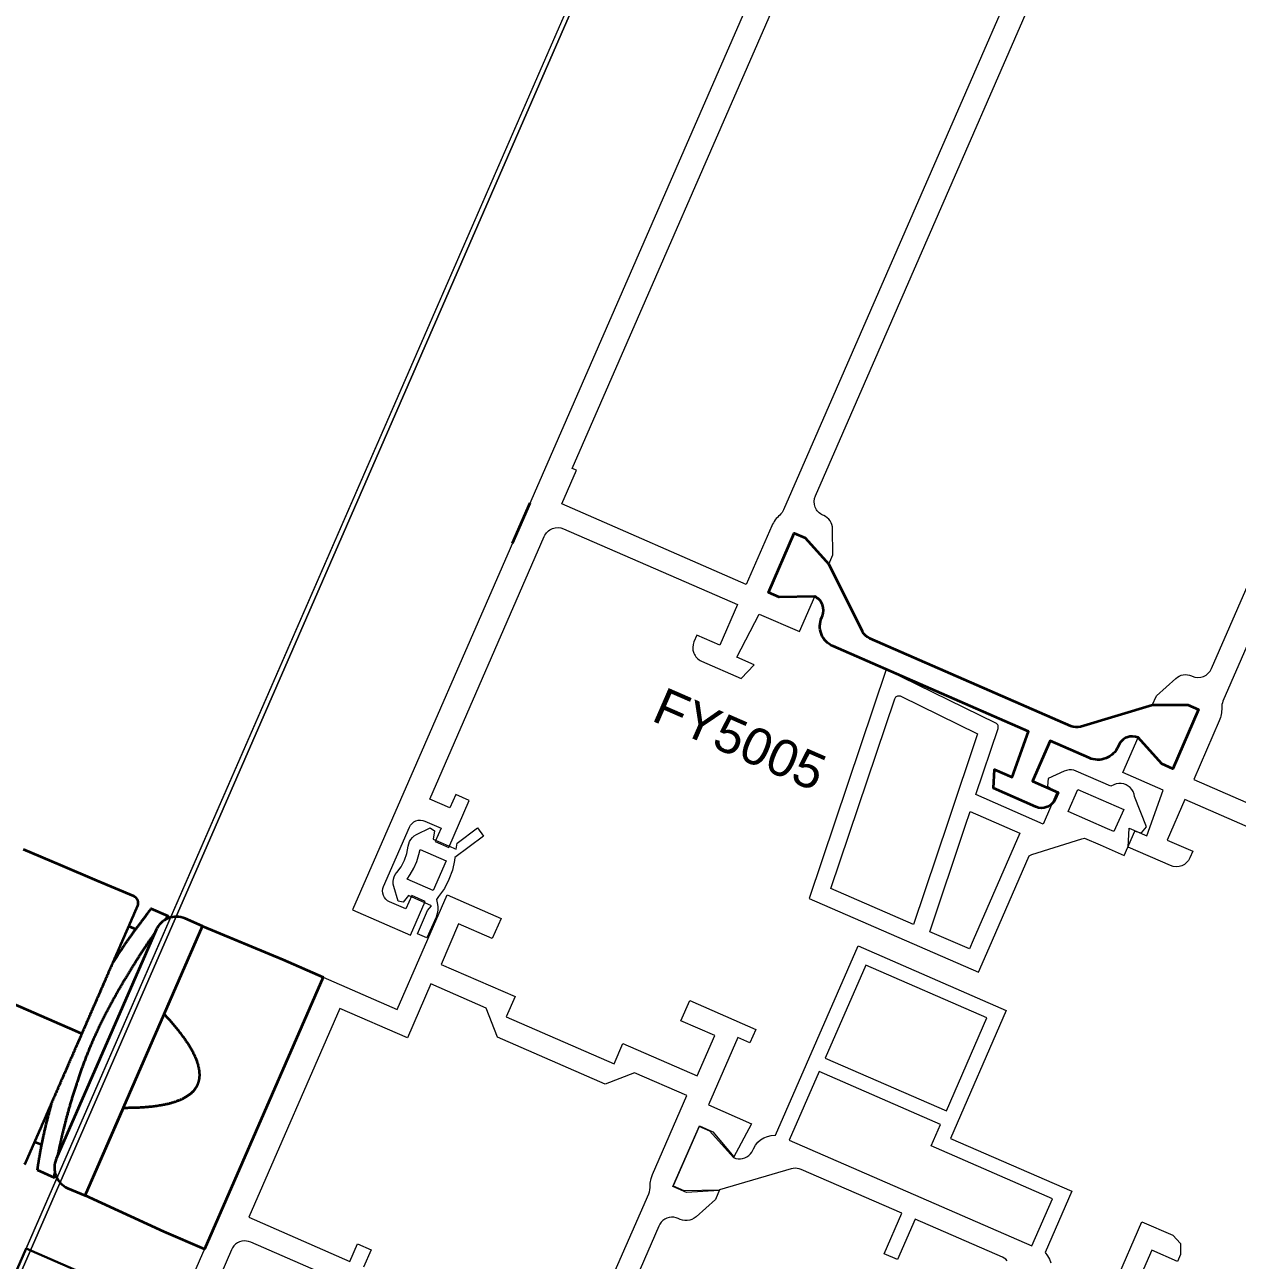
# Model space of a CAD drawing. Header units: millimetres. Extents: x -37281 to 954596, y -59787 to 956680.
# Drawn here: x 9188.4 to 9270.8, y -6454.6 to -6370.5 of the extents above; entities that cross this region are included whole.
import ezdxf

# ---------------------------------------------------------------- set-up
doc = ezdxf.new("R2010")
doc.units = ezdxf.units.MM
doc.header["$MEASUREMENT"] = 0
doc.linetypes.add('Dot & Dashed', pattern=[670.277762, 352.777767, -176.388884, 0, -141.111112])
for name, color, linetype, lineweight in [('0_Pen_No__2', 8, 'Continuous', 15), ('0_Pen_No__6', 7, 'Continuous', 35), ('0_Pen_No__7', 7, 'Continuous', 35), ('0_Pen_No__9', 7, 'Continuous', 13), ('New_A-20-M_Roof_Pen_No__93', 8, 'Continuous', 13), ('New_A-25-M_Curtain_Wall_Pen_No__90', 8, 'Continuous', 20), ('New_A-25-M_Wall_Ext_Pen_No__87', 8, 'Continuous', 20), ('New_ArchiCAD Windows_Pen_No__3', 7, 'Continuous', 18)]:
    doc.layers.add(name, color=color, linetype=linetype, lineweight=lineweight)
for name, color, linetype, lineweight, true_color in [('0_Pen_No__40', 7, 'Continuous', 35, 0x2a2a2a), ('New_A-25-M_Curtain_Wall_Pen_No__69', 7, 'Continuous', 20, 0x606060), ('New_ArchiCAD Windows_Pen_No__23', 7, 'Continuous', 30, 0x2a2a2a)]:
    doc.layers.add(name, color=color, linetype=linetype, lineweight=lineweight, true_color=true_color)
for name, color, linetype in [('New_A-20-M_Roof', 7, 'Continuous'), ('New_A-25-M_Curtain_Wall', 7, 'Continuous'), ('New_A-25-M_Wall_Ext', 7, 'Continuous'), ('New_ArchiCAD Windows', 7, 'Continuous')]:
    doc.layers.add(name, color=color, linetype=linetype)
doc.styles.add('GENERATED_STYLE_3', font='')
doc.styles.get('GENERATED_STYLE_3').set_extended_font_data('Arial')

# ---------------------------------------------------------------- blocks, each defined once
blk = doc.blocks.new('Wall_2_3', base_point=(10092.596, -4631.295))
at = {"layer": 'New_A-25-M_Wall_Ext_Pen_No__87', "linetype": 'Continuous', "flags": 128}
blk.add_lwpolyline([(10000.932, -4591.325), (2142.474, -22613.267)], dxfattribs=at)
blk = doc.blocks.new('Wall_4_3', base_point=(9982.587, -4632.604))
at = {"layer": 'New_A-25-M_Wall_Ext_Pen_No__87', "linetype": 'Continuous', "flags": 128}
blk.add_lwpolyline([(4871.77, -16353.328), (9982.587, -4632.604)], dxfattribs=at)
blk = doc.blocks.new('Double Window 19[11]_3')
at = {"layer": 'New_ArchiCAD Windows_Pen_No__23', "linetype": 'Continuous'}
for p, q in [((9168.473, -6499.626), (9188.458, -6453.793)), ((9188.458, -6453.793), (9362.621, -6529.737))]:
    blk.add_line(p, q, dxfattribs=at)
at = {"layer": 'New_ArchiCAD Windows_Pen_No__3', "linetype": 'Continuous'}
blk.add_line((9188.458, -6453.793), (9528.205, -5674.645), dxfattribs=at)
blk = doc.blocks.new('Wall_139_3', base_point=(10165.916, -4712.544))
at = {"layer": 'New_ArchiCAD Windows', "color": 251, "linetype": 'Continuous', "lineweight": 20, "true_color": 0x606060}
blk.add_blockref('Double Window 19[11]_3', (0, 0), dxfattribs=at)
blk = doc.blocks.new('Morph_1_3')
at = {"layer": 'New_A-20-M_Roof_Pen_No__93', "linetype": 'Continuous', "flags": 128}
blk.add_lwpolyline([(2064.531, -22792.012), (10012.822, -4564.059)], dxfattribs=at)
blk = doc.blocks.new('Beam_4_3', base_point=(10000.932, -4591.325))
at = {"layer": 'New_A-25-M_Curtain_Wall_Pen_No__69', "linetype": 'Dot & Dashed'}
blk.add_line((10000.932, -4591.325), (2142.472, -22613.266), dxfattribs=at)
at = {"layer": 'New_A-25-M_Curtain_Wall_Pen_No__90', "linetype": 'Continuous'}
blk.add_line((10000.932, -4591.325), (2142.472, -22613.266), dxfattribs=at)

msp = doc.modelspace()

# ---------------------------------------------------------------- linework, layer by layer
at = {"layer": '0_Pen_No__2', "linetype": 'Continuous', "flags": 128}
for points in [[(9274.605, -6284.08), (9210.653, -6430.743), (9214.594, -6432.462), (9215.594, -6430.17), (9214.677, -6429.771), (9214.277, -6430.687), (9213.177, -6430.208, -0.414214), (9212.764, -6429.155), (9214.522, -6425.121, -0.414214), (9215.575, -6424.708), (9216.675, -6425.188), (9216.276, -6426.104), (9217.192, -6426.504), (9218.591, -6423.296), (9217.675, -6422.896), (9217.275, -6423.813), (9215.9, -6423.213), (9223.694, -6405.338, -0.414214), (9225.011, -6404.821), (9236.835, -6409.978), (9235.636, -6412.728), (9234.078, -6412.048), (9233.878, -6412.506, 0.414214), (9234.395, -6413.823), (9237.098, -6415.001), (9237.978, -6414.076), (9236.781, -6413.554), (9238.302, -6410.617), (9241.052, -6411.816), (9242.091, -6409.433), (9239.675, -6409.47), (9238.941, -6409.151), (9240.7, -6405.117), (9241.433, -6405.437), (9243.05, -6407.233), (9243.33, -6406.591), (9243.303, -6404.819, 0.294108), (9242.703, -6403.918), (9242.651, -6403.895, -0.414214), (9242.134, -6402.579), (9275.39, -6326.314, -0.414214)], [(9304.76, -6336.761, 0.112281), (9304.497, -6337.118), (9269.858, -6416.556, 0.112281), (9269.776, -6416.992, -0.112281), (9269.606, -6417.885), (9267.867, -6421.873), (9280.426, -6427.349), (9281.425, -6425.057), (9281.883, -6425.257), (9319.055, -6340.009), (9318.597, -6339.809), (9319.596, -6337.518), (9307.914, -6332.423)], [(9279.368, -6428.524), (9267.268, -6423.248), (9266.069, -6425.998), (9267.81, -6426.757), (9267.611, -6427.215, -0.414214), (9266.294, -6427.732), (9263.408, -6426.474), (9263.487, -6425.199), (9264.685, -6425.721), (9265.801, -6422.608), (9263.051, -6421.409), (9264.091, -6419.026), (9265.708, -6420.822), (9266.441, -6421.142), (9268.2, -6417.108), (9267.466, -6416.789), (9265.05, -6416.826), (9265.33, -6416.184), (9266.647, -6414.998, -0.294108), (9267.716, -6414.825), (9267.767, -6414.847, 0.414214), (9269.084, -6414.33), (9302.339, -6338.065, 0.414214)]]:
    msp.add_lwpolyline(points, format="xyb", dxfattribs=at)
msp.add_lwpolyline([(9275.27, -6318.189), (9276.606, -6318.771), (9274.867, -6322.759, 0.112281), (9274.697, -6323.652, -0.112281), (9274.615, -6324.088), (9239.976, -6403.526, -0.112281), (9239.713, -6403.883, 0.112281), (9239.174, -6404.615), (9237.435, -6408.603), (9224.877, -6403.127), (9225.876, -6400.835), (9225.601, -6400.715), (9262.773, -6315.467), (9263.048, -6315.587), (9264.048, -6313.296)], format="xyb", close=True, dxfattribs=at)
for points in [[(9199.461, -6456.409), (9208.654, -6435.327), (9213.696, -6437.525), (9217.093, -6429.733), (9220.76, -6431.332), (9220.16, -6432.707), (9217.869, -6431.708)], [(9217.869, -6431.708), (9216.67, -6434.458), (9221.711, -6436.656), (9221.112, -6438.031)], [(9255.192, -6454.623), (9255.091, -6454.527), (9254.978, -6454.446), (9254.854, -6454.381), (9248.928, -6451.797), (9247.729, -6454.547), (9246.812, -6454.147), (9248.011, -6451.397), (9241.169, -6448.414), (9241.037, -6448.367), (9240.901, -6448.339), (9240.761, -6448.33), (9240.622, -6448.341), (9240.486, -6448.371), (9235.613, -6449.809), (9235.593, -6449.855), (9233.36, -6449.972), (9232.443, -6449.572), (9234.242, -6445.448), (9235.158, -6445.847), (9236.592, -6447.564), (9236.572, -6447.609), (9236.72, -6447.66), (9236.875, -6447.688), (9237.032, -6447.691), (9237.187, -6447.669), (9237.337, -6447.623), (9237.478, -6447.555), (9237.607, -6447.465), (9237.72, -6447.356), (9237.814, -6447.231), (9237.888, -6447.092), (9237.928, -6447.001), (9238.053, -6446.771), (9238.216, -6446.566), (9238.412, -6446.393), (9238.635, -6446.257), (9238.879, -6446.161), (9239.135, -6446.11), (9239.422, -6446.077), (9245.04, -6433.192), (9255.123, -6437.589), (9251.326, -6446.297)], [(9228.141, -6456.185), (9230.804, -6450.079), (9230.853, -6449.938), (9230.881, -6449.792), (9230.887, -6449.643), (9230.899, -6449.338), (9230.956, -6449.038), (9231.056, -6448.75), (9233.395, -6443.387), (9229.82, -6441.828), (9227.845, -6442.604), (9220.512, -6439.406), (9219.737, -6437.432), (9215.978, -6435.793), (9214.38, -6439.459), (9209.796, -6437.461), (9203.601, -6451.669), (9210.476, -6454.667), (9210.995, -6453.475), (9211.912, -6453.875), (9211.392, -6455.066)], [(9221.112, -6438.031), (9228.445, -6441.229), (9229.044, -6439.854), (9234.086, -6442.052), (9235.285, -6439.302), (9232.993, -6438.303), (9233.593, -6436.928), (9238.084, -6438.887), (9237.685, -6439.803), (9236.86, -6439.444), (9234.861, -6444.027), (9237.794, -6445.306), (9236.572, -6447.609), (9234.955, -6445.813), (9234.222, -6445.493), (9232.463, -6449.527), (9233.196, -6449.846), (9235.613, -6449.809), (9235.333, -6450.451), (9234.015, -6451.637), (9233.886, -6451.736), (9233.741, -6451.812), (9233.587, -6451.864), (9233.425, -6451.891), (9233.262, -6451.89), (9233.101, -6451.863), (9232.947, -6451.81), (9232.804, -6451.748), (9232.655, -6451.697), (9232.501, -6451.669), (9232.344, -6451.666), (9232.188, -6451.688), (9232.038, -6451.734), (9231.897, -6451.802), (9231.769, -6451.892), (9231.656, -6452.001), (9231.561, -6452.126), (9231.487, -6452.265), (9230.208, -6455.198)], [(9250.649, -6445.347), (9242.4, -6441.75), (9240.361, -6446.425), (9256.861, -6453.62), (9258.26, -6450.411), (9250.01, -6446.814)], [(9250.01, -6446.814), (9250.649, -6445.347)], [(9251.326, -6446.297), (9259.576, -6449.894)], [(9259.576, -6449.894), (9257.755, -6454.071), (9257.926, -6454.303), (9258.063, -6454.527), (9258.158, -6454.77)], [(9262.544, -6456.098), (9264.343, -6451.973), (9266.451, -6452.892), (9266.982, -6453.443), (9266.968, -6454.209), (9266.768, -6454.667), (9265.026, -6453.907), (9263.827, -6456.657)], [(9215.834, -6458.64), (9203.735, -6453.364), (9203.586, -6453.312), (9203.432, -6453.285), (9203.275, -6453.282), (9203.12, -6453.304), (9202.969, -6453.35), (9202.828, -6453.418), (9202.7, -6453.508), (9202.587, -6453.617), (9202.492, -6453.742), (9202.418, -6453.881), (9201.619, -6455.714)]]:
    msp.add_lwpolyline(points, dxfattribs=at)
msp.add_lwpolyline([(9251.049, -6444.431), (9253.807, -6438.106), (9245.557, -6434.509), (9242.799, -6440.833)], close=True, dxfattribs=at)
at = {"layer": '0_Pen_No__40', "linetype": 'Continuous'}
msp.add_line((9222.718, -6403.073), (9221.519, -6405.823), dxfattribs=at)
at = {"layer": '0_Pen_No__6', "linetype": 'Continuous', "flags": 128}
msp.add_lwpolyline([(9265.058, -6416.807), (9267.466, -6416.789), (9268.2, -6417.108), (9266.441, -6421.142), (9265.707, -6420.822), (9264.091, -6419.026, 0.414214), (9262.774, -6419.543), (9262.734, -6419.634, -0.414214), (9260.76, -6420.41), (9258.101, -6419.251), (9256.902, -6422.001), (9258.644, -6422.76), (9258.444, -6423.218, -0.414214), (9257.128, -6423.735), (9254.241, -6422.477), (9254.321, -6421.202), (9255.518, -6421.724), (9256.635, -6418.611), (9243.343, -6412.816, -0.414214), (9242.568, -6410.841), (9242.608, -6410.749, 0.414214), (9242.091, -6409.433), (9239.675, -6409.47), (9238.941, -6409.151), (9240.7, -6405.117), (9241.433, -6405.437), (9243.059, -6407.214), (9245.313, -6411.783, 0.176327), (9245.809, -6412.254), (9259.494, -6418.221, 0.176327), (9260.177, -6418.264)], format="xyb", close=True, dxfattribs=at)
at = {"layer": '0_Pen_No__7', "linetype": 'Continuous', "flags": 128}
for points in [[(9188.346, -6448.044), (9188.359, -6448.03), (9188.371, -6448.016), (9188.383, -6448.001), (9188.395, -6447.986), (9188.405, -6447.97), (9188.416, -6447.954), (9188.425, -6447.938), (9188.434, -6447.921), (9188.442, -6447.904), (9188.449, -6447.888), (9188.453, -6447.878), (9188.458, -6447.869), (9188.462, -6447.858), (9188.467, -6447.848), (9188.471, -6447.838), (9188.476, -6447.827), (9188.48, -6447.818), (9188.484, -6447.807), (9188.489, -6447.796), (9188.493, -6447.787), (9188.498, -6447.777), (9188.502, -6447.767), (9188.507, -6447.756), (9188.511, -6447.745), (9188.516, -6447.734), (9188.522, -6447.722), (9188.526, -6447.713), (9188.53, -6447.703), (9188.534, -6447.694), (9188.538, -6447.684), (9188.543, -6447.674), (9188.547, -6447.663), (9188.552, -6447.653), (9188.557, -6447.642), (9188.561, -6447.631), (9188.566, -6447.619), (9188.571, -6447.608), (9188.576, -6447.596), (9188.582, -6447.584), (9188.587, -6447.572), (9188.592, -6447.559), (9188.598, -6447.547), (9188.604, -6447.534), (9188.609, -6447.521), (9188.615, -6447.507), (9188.621, -6447.493), (9188.625, -6447.484), (9188.629, -6447.475), (9188.633, -6447.465), (9188.638, -6447.456), (9188.642, -6447.446), (9188.646, -6447.436), (9188.65, -6447.427), (9188.655, -6447.417), (9188.659, -6447.406), (9188.664, -6447.396), (9188.668, -6447.386), (9188.673, -6447.376), (9188.677, -6447.365), (9188.682, -6447.355), (9188.686, -6447.344), (9188.691, -6447.333), (9188.696, -6447.322), (9188.701, -6447.311), (9188.706, -6447.3), (9188.711, -6447.289), (9188.715, -6447.277), (9188.72, -6447.266), (9188.725, -6447.254), (9188.731, -6447.243), (9188.736, -6447.231), (9188.741, -6447.219), (9188.746, -6447.207), (9188.751, -6447.195), (9188.757, -6447.183), (9188.762, -6447.171), (9188.768, -6447.158), (9188.774, -6447.144), (9188.78, -6447.13), (9188.786, -6447.115), (9188.793, -6447.1), (9188.8, -6447.084), (9188.807, -6447.068), (9188.814, -6447.051), (9188.822, -6447.034), (9188.83, -6447.016), (9188.834, -6447.007), (9188.838, -6446.997), (9188.842, -6446.988), (9188.846, -6446.978), (9188.85, -6446.968), (9188.855, -6446.958), (9188.859, -6446.948), (9188.863, -6446.938), (9188.868, -6446.928), (9188.872, -6446.917), (9188.877, -6446.907), (9188.882, -6446.896), (9188.887, -6446.885), (9188.891, -6446.874), (9188.896, -6446.863), (9188.901, -6446.851), (9188.906, -6446.84), (9188.911, -6446.828), (9188.917, -6446.816), (9188.922, -6446.804), (9188.927, -6446.792), (9188.932, -6446.78), (9188.938, -6446.768), (9188.943, -6446.755), (9188.949, -6446.742), (9188.954, -6446.729), (9188.96, -6446.716), (9188.966, -6446.703), (9188.972, -6446.69), (9188.977, -6446.676), (9188.983, -6446.663), (9188.989, -6446.649), (9188.996, -6446.635), (9189.002, -6446.621), (9189.008, -6446.607), (9189.014, -6446.592), (9189.02, -6446.578), (9189.027, -6446.563), (9189.033, -6446.548), (9189.04, -6446.533), (9189.047, -6446.518), (9189.053, -6446.503), (9189.06, -6446.487), (9189.067, -6446.472), (9189.074, -6446.456), (9189.081, -6446.44), (9189.088, -6446.424), (9189.095, -6446.408), (9189.102, -6446.391), (9189.109, -6446.375), (9189.116, -6446.358), (9189.124, -6446.341), (9189.131, -6446.324), (9189.139, -6446.307), (9189.146, -6446.29), (9189.154, -6446.273), (9189.161, -6446.255), (9189.169, -6446.237), (9189.177, -6446.22), (9189.185, -6446.202), (9189.192, -6446.184), (9189.2, -6446.165), (9189.208, -6446.147), (9189.216, -6446.129), (9189.225, -6446.11), (9189.233, -6446.091), (9189.241, -6446.072), (9189.249, -6446.053), (9189.258, -6446.034), (9189.266, -6446.015), (9189.275, -6445.995), (9189.283, -6445.975), (9189.292, -6445.956), (9189.301, -6445.936), (9189.309, -6445.916), (9189.318, -6445.895), (9189.327, -6445.875), (9189.336, -6445.854), (9189.345, -6445.834), (9189.354, -6445.813), (9189.363, -6445.792), (9189.372, -6445.771), (9189.382, -6445.75), (9189.391, -6445.728), (9189.4, -6445.707), (9189.41, -6445.685), (9189.419, -6445.663), (9189.429, -6445.641), (9189.438, -6445.619), (9189.448, -6445.597), (9189.458, -6445.575), (9189.468, -6445.552), (9189.478, -6445.529), (9189.488, -6445.506), (9189.498, -6445.483), (9189.508, -6445.46), (9189.518, -6445.437), (9189.528, -6445.414), (9189.539, -6445.39), (9189.549, -6445.366), (9189.559, -6445.342), (9189.57, -6445.318), (9189.58, -6445.294), (9189.591, -6445.269), (9189.602, -6445.245), (9189.612, -6445.22), (9189.623, -6445.195), (9189.634, -6445.17), (9189.645, -6445.145), (9189.656, -6445.12), (9189.667, -6445.094), (9189.679, -6445.069), (9189.69, -6445.043), (9189.701, -6445.017), (9189.713, -6444.991), (9189.724, -6444.964), (9189.736, -6444.938), (9189.747, -6444.911), (9189.759, -6444.885), (9189.77, -6444.858), (9189.782, -6444.831), (9189.794, -6444.804), (9189.806, -6444.777), (9189.818, -6444.749), (9189.83, -6444.722), (9189.842, -6444.694), (9189.854, -6444.666), (9189.866, -6444.639), (9189.878, -6444.611), (9189.891, -6444.583), (9189.903, -6444.554), (9189.915, -6444.526), (9189.928, -6444.497), (9189.94, -6444.469), (9189.953, -6444.44), (9189.965, -6444.411), (9189.978, -6444.382), (9189.991, -6444.353), (9190.003, -6444.324), (9190.016, -6444.295), (9190.029, -6444.265), (9190.042, -6444.235), (9190.055, -6444.206), (9190.068, -6444.176), (9190.081, -6444.146), (9190.094, -6444.116), (9190.107, -6444.086), (9190.121, -6444.055), (9190.134, -6444.025), (9190.147, -6443.994), (9190.161, -6443.963), (9190.174, -6443.932), (9190.188, -6443.901), (9190.201, -6443.87), (9190.215, -6443.839), (9190.228, -6443.808), (9190.242, -6443.776), (9190.256, -6443.744), (9190.27, -6443.713), (9190.284, -6443.681), (9190.298, -6443.649), (9190.312, -6443.616), (9190.326, -6443.584), (9190.34, -6443.552), (9190.354, -6443.519), (9190.369, -6443.486), (9190.383, -6443.453), (9190.397, -6443.421), (9190.412, -6443.387), (9190.426, -6443.354), (9190.441, -6443.321), (9190.455, -6443.287), (9190.47, -6443.254), (9190.485, -6443.22), (9190.5, -6443.186), (9190.514, -6443.152), (9190.529, -6443.118), (9190.544, -6443.083), (9190.559, -6443.049), (9190.574, -6443.014), (9190.59, -6442.98), (9190.605, -6442.945), (9190.62, -6442.91), (9190.635, -6442.874), (9190.651, -6442.839), (9190.666, -6442.804), (9190.682, -6442.768), (9190.697, -6442.732), (9190.713, -6442.696), (9190.729, -6442.66), (9190.744, -6442.624), (9190.76, -6442.588), (9190.776, -6442.552), (9190.792, -6442.515), (9190.808, -6442.479), (9190.824, -6442.442), (9190.84, -6442.406), (9190.856, -6442.369), (9190.872, -6442.332), (9190.888, -6442.295), (9190.904, -6442.258), (9190.92, -6442.221), (9190.936, -6442.184), (9190.953, -6442.147), (9190.969, -6442.11), (9190.985, -6442.073), (9191.001, -6442.035), (9191.018, -6441.998), (9191.034, -6441.96), (9191.05, -6441.923), (9191.067, -6441.885), (9191.083, -6441.847), (9191.1, -6441.809), (9191.116, -6441.771), (9191.133, -6441.733), (9191.15, -6441.695), (9191.166, -6441.657), (9191.183, -6441.619), (9191.2, -6441.581), (9191.216, -6441.542), (9191.233, -6441.504), (9191.25, -6441.465), (9191.267, -6441.427), (9191.284, -6441.388), (9191.3, -6441.349), (9191.317, -6441.31), (9191.334, -6441.271), (9191.351, -6441.232), (9191.368, -6441.193), (9191.385, -6441.154), (9191.403, -6441.115), (9191.42, -6441.076), (9191.437, -6441.036), (9191.454, -6440.997), (9191.471, -6440.957), (9191.489, -6440.918), (9191.506, -6440.878), (9191.523, -6440.838), (9191.541, -6440.798), (9191.558, -6440.759), (9191.575, -6440.719), (9191.593, -6440.679), (9191.61, -6440.638), (9191.628, -6440.598), (9191.646, -6440.558), (9191.663, -6440.517), (9191.681, -6440.477), (9191.698, -6440.436), (9191.716, -6440.396), (9191.734, -6440.355), (9191.752, -6440.314), (9191.77, -6440.273), (9191.787, -6440.232), (9191.805, -6440.191), (9191.823, -6440.15), (9191.841, -6440.109), (9191.859, -6440.068), (9191.877, -6440.026), (9191.895, -6439.985), (9191.913, -6439.944), (9191.932, -6439.902), (9191.95, -6439.86), (9191.968, -6439.819), (9191.986, -6439.777), (9192.004, -6439.735), (9192.022, -6439.693), (9192.041, -6439.652), (9192.059, -6439.61), (9192.077, -6439.568), (9192.095, -6439.526), (9192.114, -6439.484), (9192.132, -6439.443), (9192.15, -6439.401), (9192.168, -6439.359), (9192.187, -6439.317), (9192.205, -6439.275), (9192.223, -6439.233), (9192.241, -6439.191), (9192.26, -6439.15), (9192.278, -6439.108), (9192.296, -6439.066), (9192.314, -6439.024), (9192.333, -6438.982), (9192.351, -6438.94), (9192.369, -6438.898), (9192.387, -6438.857), (9192.406, -6438.815), (9192.424, -6438.773), (9192.442, -6438.731), (9192.46, -6438.689), (9192.478, -6438.648), (9192.497, -6438.606), (9192.515, -6438.564), (9192.533, -6438.523), (9192.551, -6438.481), (9192.569, -6438.439), (9192.587, -6438.398), (9192.605, -6438.356), (9192.624, -6438.315), (9192.642, -6438.274), (9192.659, -6438.232), (9192.677, -6438.191), (9192.695, -6438.15), (9192.713, -6438.109), (9192.731, -6438.069), (9192.749, -6438.028), (9192.767, -6437.987), (9192.784, -6437.946), (9192.802, -6437.906), (9192.82, -6437.865), (9192.837, -6437.825), (9192.855, -6437.785), (9192.872, -6437.744), (9192.89, -6437.704), (9192.907, -6437.664), (9192.925, -6437.624), (9192.942, -6437.584), (9192.959, -6437.544), (9192.977, -6437.505), (9192.994, -6437.465), (9193.011, -6437.425), (9193.029, -6437.386), (9193.046, -6437.346), (9193.063, -6437.307), (9193.08, -6437.268), (9193.097, -6437.229), (9193.114, -6437.189), (9193.131, -6437.15), (9193.148, -6437.111), (9193.165, -6437.073), (9193.182, -6437.034), (9193.199, -6436.995), (9193.216, -6436.956), (9193.233, -6436.918), (9193.25, -6436.879), (9193.266, -6436.841), (9193.283, -6436.802), (9193.3, -6436.764), (9193.316, -6436.726), (9193.333, -6436.688), (9193.35, -6436.65), (9193.366, -6436.612), (9193.383, -6436.574), (9193.399, -6436.536), (9193.416, -6436.498), (9193.432, -6436.46), (9193.449, -6436.423), (9193.465, -6436.385), (9193.481, -6436.348), (9193.498, -6436.31), (9193.514, -6436.273), (9193.53, -6436.236), (9193.546, -6436.199), (9193.563, -6436.162), (9193.579, -6436.125), (9193.595, -6436.088), (9193.611, -6436.051), (9193.627, -6436.014), (9193.643, -6435.977), (9193.659, -6435.941), (9193.675, -6435.904), (9193.691, -6435.868), (9193.707, -6435.831), (9193.722, -6435.795), (9193.738, -6435.759), (9193.754, -6435.722), (9193.77, -6435.686), (9193.785, -6435.651), (9193.801, -6435.615), (9193.816, -6435.579), (9193.832, -6435.544), (9193.847, -6435.508), (9193.863, -6435.473), (9193.878, -6435.438), (9193.893, -6435.403), (9193.908, -6435.369), (9193.923, -6435.334), (9193.938, -6435.299), (9193.953, -6435.265), (9193.968, -6435.231), (9193.983, -6435.197), (9193.998, -6435.163), (9194.013, -6435.129), (9194.027, -6435.096), (9194.042, -6435.062), (9194.057, -6435.029), (9194.071, -6434.995), (9194.085, -6434.962), (9194.1, -6434.929), (9194.114, -6434.896), (9194.128, -6434.864), (9194.143, -6434.831), (9194.157, -6434.799), (9194.171, -6434.766), (9194.185, -6434.734), (9194.199, -6434.702), (9194.213, -6434.67), (9194.227, -6434.638), (9194.24, -6434.607), (9194.254, -6434.575), (9194.268, -6434.544), (9194.282, -6434.513), (9194.295, -6434.481), (9194.309, -6434.45), (9194.322, -6434.42), (9194.336, -6434.389), (9194.349, -6434.358), (9194.362, -6434.328), (9194.375, -6434.297), (9194.389, -6434.267), (9194.402, -6434.237), (9194.415, -6434.207), (9194.428, -6434.177), (9194.441, -6434.147), (9194.454, -6434.118), (9194.467, -6434.088), (9194.479, -6434.059), (9194.492, -6434.03), (9194.505, -6434.001), (9194.517, -6433.972), (9194.53, -6433.943), (9194.543, -6433.914), (9194.555, -6433.885), (9194.567, -6433.857), (9194.58, -6433.829), (9194.592, -6433.8), (9194.604, -6433.772), (9194.617, -6433.744), (9194.629, -6433.716), (9194.641, -6433.689), (9194.653, -6433.661), (9194.665, -6433.634), (9194.677, -6433.606), (9194.689, -6433.579), (9194.7, -6433.552), (9194.712, -6433.525), (9194.724, -6433.498), (9194.736, -6433.471), (9194.747, -6433.445), (9194.759, -6433.418), (9194.77, -6433.392), (9194.782, -6433.366), (9194.793, -6433.34), (9194.804, -6433.314), (9194.815, -6433.288), (9194.826, -6433.263), (9194.837, -6433.238), (9194.848, -6433.212), (9194.859, -6433.187), (9194.87, -6433.163), (9194.881, -6433.138), (9194.892, -6433.113), (9194.902, -6433.089), (9194.913, -6433.065), (9194.923, -6433.041), (9194.934, -6433.017), (9194.944, -6432.993), (9194.954, -6432.969), (9194.965, -6432.946), (9194.975, -6432.923), (9194.985, -6432.899), (9194.995, -6432.876), (9195.005, -6432.853), (9195.015, -6432.831), (9195.025, -6432.808), (9195.035, -6432.786), (9195.044, -6432.764), (9195.054, -6432.741), (9195.063, -6432.719), (9195.073, -6432.698), (9195.082, -6432.676), (9195.092, -6432.654), (9195.101, -6432.633), (9195.11, -6432.612), (9195.12, -6432.591), (9195.129, -6432.57), (9195.138, -6432.549), (9195.147, -6432.528), (9195.156, -6432.508), (9195.165, -6432.487), (9195.173, -6432.467), (9195.182, -6432.447), (9195.191, -6432.427), (9195.199, -6432.407), (9195.208, -6432.388), (9195.217, -6432.368), (9195.225, -6432.349), (9195.233, -6432.33), (9195.242, -6432.311), (9195.25, -6432.292), (9195.258, -6432.273), (9195.266, -6432.254), (9195.274, -6432.236), (9195.282, -6432.217), (9195.29, -6432.199), (9195.298, -6432.181), (9195.306, -6432.163), (9195.314, -6432.145), (9195.321, -6432.128), (9195.329, -6432.11), (9195.337, -6432.093), (9195.344, -6432.076), (9195.352, -6432.059), (9195.359, -6432.042), (9195.366, -6432.025), (9195.374, -6432.008), (9195.381, -6431.992), (9195.388, -6431.975), (9195.395, -6431.959), (9195.402, -6431.943), (9195.409, -6431.927), (9195.416, -6431.911), (9195.423, -6431.896), (9195.429, -6431.88), (9195.436, -6431.865), (9195.443, -6431.85), (9195.449, -6431.835), (9195.456, -6431.82), (9195.462, -6431.805), (9195.469, -6431.79), (9195.475, -6431.776), (9195.481, -6431.762), (9195.487, -6431.748), (9195.493, -6431.734), (9195.499, -6431.72), (9195.505, -6431.706), (9195.511, -6431.693), (9195.517, -6431.68), (9195.523, -6431.666), (9195.528, -6431.653), (9195.534, -6431.641), (9195.539, -6431.628), (9195.545, -6431.615), (9195.55, -6431.603), (9195.556, -6431.591), (9195.561, -6431.579), (9195.566, -6431.567), (9195.571, -6431.555), (9195.576, -6431.543), (9195.581, -6431.532), (9195.586, -6431.52), (9195.591, -6431.509), (9195.596, -6431.498), (9195.601, -6431.487), (9195.606, -6431.476), (9195.61, -6431.466), (9195.615, -6431.455), (9195.619, -6431.445), (9195.624, -6431.435), (9195.628, -6431.424), (9195.632, -6431.415), (9195.637, -6431.405), (9195.641, -6431.395), (9195.645, -6431.386), (9195.649, -6431.376), (9195.657, -6431.358), (9195.665, -6431.34), (9195.672, -6431.323), (9195.68, -6431.307), (9195.687, -6431.29), (9195.693, -6431.275), (9195.7, -6431.26), (9195.706, -6431.246), (9195.712, -6431.232), (9195.718, -6431.219), (9195.723, -6431.206), (9195.729, -6431.194), (9195.734, -6431.182), (9195.739, -6431.17), (9195.744, -6431.158), (9195.75, -6431.146), (9195.755, -6431.134), (9195.76, -6431.123), (9195.765, -6431.111), (9195.77, -6431.1), (9195.775, -6431.088), (9195.78, -6431.077), (9195.784, -6431.066), (9195.789, -6431.055), (9195.794, -6431.044), (9195.799, -6431.034), (9195.803, -6431.023), (9195.808, -6431.012), (9195.812, -6431.002), (9195.817, -6430.992), (9195.821, -6430.981), (9195.826, -6430.971), (9195.83, -6430.961), (9195.834, -6430.951), (9195.839, -6430.942), (9195.843, -6430.932), (9195.847, -6430.922), (9195.851, -6430.913), (9195.855, -6430.903), (9195.859, -6430.894), (9195.865, -6430.88), (9195.871, -6430.867), (9195.877, -6430.853), (9195.883, -6430.84), (9195.888, -6430.828), (9195.894, -6430.815), (9195.899, -6430.803), (9195.905, -6430.791), (9195.91, -6430.779), (9195.915, -6430.767), (9195.92, -6430.756), (9195.925, -6430.745), (9195.929, -6430.734), (9195.934, -6430.723), (9195.939, -6430.713), (9195.943, -6430.702), (9195.947, -6430.692), (9195.952, -6430.683), (9195.956, -6430.673), (9195.96, -6430.664), (9195.965, -6430.652), (9195.97, -6430.64), (9195.975, -6430.629), (9195.979, -6430.619), (9195.984, -6430.608), (9195.988, -6430.599), (9195.992, -6430.589), (9195.997, -6430.578), (9196.002, -6430.567), (9196.006, -6430.557), (9196.011, -6430.546), (9196.015, -6430.536), (9196.02, -6430.526), (9196.024, -6430.517), (9196.028, -6430.507), (9196.032, -6430.497), (9196.037, -6430.488), (9196.041, -6430.477), (9196.045, -6430.467), (9196.049, -6430.457), (9196.053, -6430.446), (9196.056, -6430.436), (9196.059, -6430.425), (9196.062, -6430.414), (9196.065, -6430.403), (9196.067, -6430.393), (9196.069, -6430.382), (9196.071, -6430.371), (9196.073, -6430.36), (9196.075, -6430.349), (9196.076, -6430.338), (9196.077, -6430.327), (9196.077, -6430.315), (9196.078, -6430.304), (9196.078, -6430.293), (9196.078, -6430.282), (9196.078, -6430.271), (9196.077, -6430.26), (9196.077, -6430.249), (9196.076, -6430.238), (9196.075, -6430.227), (9196.073, -6430.215), (9196.071, -6430.205), (9196.069, -6430.194), (9196.067, -6430.183), (9196.065, -6430.172), (9196.062, -6430.161), (9196.059, -6430.15), (9196.056, -6430.14), (9196.052, -6430.129), (9196.049, -6430.119), (9196.045, -6430.108), (9196.041, -6430.098), (9196.036, -6430.088), (9196.032, -6430.077), (9196.027, -6430.067), (9196.022, -6430.057), (9196.017, -6430.048), (9196.011, -6430.038), (9196.006, -6430.028), (9196, -6430.019), (9195.994, -6430.009), (9195.987, -6430), (9195.981, -6429.991), (9195.974, -6429.982), (9195.967, -6429.974), (9195.96, -6429.965), (9195.953, -6429.957), (9195.946, -6429.948), (9195.938, -6429.94), (9195.93, -6429.932), (9195.922, -6429.925), (9195.914, -6429.917), (9195.906, -6429.91), (9195.897, -6429.903), (9195.888, -6429.896), (9195.88, -6429.889), (9195.871, -6429.882), (9195.862, -6429.876), (9195.852, -6429.87), (9195.843, -6429.864), (9195.833, -6429.858), (9195.824, -6429.852), (9195.814, -6429.847), (9195.804, -6429.842), (9195.794, -6429.837), (9195.784, -6429.832), (9195.774, -6429.828), (9193.278, -6428.767), (9190.778, -6427.703), (9188.277, -6426.638)], [(9196.947, -6430.67), (9196.94, -6430.68), (9196.933, -6430.689), (9196.924, -6430.7), (9196.914, -6430.713), (9196.902, -6430.728), (9196.895, -6430.736), (9196.888, -6430.745), (9196.881, -6430.754), (9196.874, -6430.764), (9196.866, -6430.774), (9196.857, -6430.784), (9196.849, -6430.795), (9196.84, -6430.807), (9196.831, -6430.819), (9196.821, -6430.832), (9196.812, -6430.844), (9196.801, -6430.858), (9196.791, -6430.872), (9196.78, -6430.886), (9196.769, -6430.901), (9196.758, -6430.916), (9196.746, -6430.932), (9196.734, -6430.948), (9196.722, -6430.964), (9196.71, -6430.981), (9196.697, -6430.998), (9196.684, -6431.016), (9196.67, -6431.034), (9196.656, -6431.053), (9196.642, -6431.072), (9196.628, -6431.091), (9196.614, -6431.11), (9196.599, -6431.131), (9196.584, -6431.151), (9196.568, -6431.172), (9196.552, -6431.193), (9196.536, -6431.214), (9196.52, -6431.236), (9196.504, -6431.258), (9196.487, -6431.281), (9196.47, -6431.304), (9196.452, -6431.327), (9196.434, -6431.351), (9196.416, -6431.375), (9196.398, -6431.399), (9196.38, -6431.424), (9196.361, -6431.449), (9196.342, -6431.474), (9196.323, -6431.5), (9196.303, -6431.526), (9196.283, -6431.552), (9196.263, -6431.579), (9196.243, -6431.606), (9196.222, -6431.634), (9196.201, -6431.662), (9196.179, -6431.69), (9196.157, -6431.72), (9196.135, -6431.75), (9196.111, -6431.78), (9196.088, -6431.812), (9196.064, -6431.844), (9196.039, -6431.877), (9196.014, -6431.91), (9195.988, -6431.945), (9195.962, -6431.98), (9195.935, -6432.016), (9195.908, -6432.052), (9195.88, -6432.09), (9195.851, -6432.128), (9195.823, -6432.167), (9195.793, -6432.207), (9195.763, -6432.248), (9195.733, -6432.289), (9195.702, -6432.332), (9195.67, -6432.375), (9195.638, -6432.419), (9195.606, -6432.464), (9195.573, -6432.51), (9195.539, -6432.557), (9195.505, -6432.605), (9195.47, -6432.654), (9195.435, -6432.704), (9195.399, -6432.755), (9195.363, -6432.806), (9195.326, -6432.859), (9195.289, -6432.913), (9195.251, -6432.967), (9195.213, -6433.023), (9195.174, -6433.08), (9195.134, -6433.138), (9195.094, -6433.197), (9195.054, -6433.257), (9195.012, -6433.318), (9194.971, -6433.38), (9194.929, -6433.442), (9194.887, -6433.505), (9194.845, -6433.569), (9194.802, -6433.634), (9194.76, -6433.699), (9194.717, -6433.765), (9194.674, -6433.831), (9194.631, -6433.899), (9194.587, -6433.966), (9194.544, -6434.035), (9194.5, -6434.104), (9194.456, -6434.173), (9194.412, -6434.243), (9194.368, -6434.314)], [(9197.877, -6431.442), (9197.884, -6431.433), (9197.891, -6431.425), (9197.897, -6431.417), (9197.904, -6431.409), (9197.917, -6431.393), (9197.929, -6431.378), (9197.941, -6431.364), (9197.953, -6431.35), (9197.964, -6431.336), (9197.976, -6431.323), (9197.986, -6431.311), (9197.997, -6431.299), (9198.007, -6431.288), (9198.016, -6431.277), (9198.025, -6431.266), (9198.034, -6431.256), (9198.043, -6431.247), (9198.051, -6431.238), (9198.059, -6431.23), (9198.066, -6431.222), (9198.076, -6431.211), (9198.086, -6431.202), (9198.093, -6431.194), (9198.101, -6431.186), (9198.109, -6431.178), (9198.117, -6431.171), (9196.962, -6430.668)], [(9195.439, -6431.858), (9195.903, -6432.061)], [(9192.241, -6439.191), (9191.783, -6438.992), (9176.658, -6432.396)], [(9190.63, -6447.39), (9190.638, -6447.349), (9190.647, -6447.307), (9190.655, -6447.264), (9190.664, -6447.221), (9190.673, -6447.178), (9190.682, -6447.134), (9190.691, -6447.089), (9190.7, -6447.044), (9190.71, -6446.999), (9190.72, -6446.953), (9190.729, -6446.907), (9190.739, -6446.86), (9190.75, -6446.813), (9190.76, -6446.765), (9190.77, -6446.717), (9190.781, -6446.669), (9190.792, -6446.62), (9190.803, -6446.57), (9190.814, -6446.52), (9190.825, -6446.47), (9190.837, -6446.419), (9190.848, -6446.368), (9190.86, -6446.316), (9190.872, -6446.264), (9190.884, -6446.212), (9190.896, -6446.159), (9190.909, -6446.105), (9190.921, -6446.052), (9190.934, -6445.998), (9190.947, -6445.943), (9190.96, -6445.888), (9190.974, -6445.833), (9190.987, -6445.777), (9191.001, -6445.721), (9191.015, -6445.664), (9191.029, -6445.607), (9191.043, -6445.55), (9191.057, -6445.492), (9191.072, -6445.434), (9191.087, -6445.376), (9191.101, -6445.317), (9191.117, -6445.258), (9191.132, -6445.199), (9191.147, -6445.139), (9191.163, -6445.079), (9191.179, -6445.019), (9191.194, -6444.958), (9191.211, -6444.897), (9191.227, -6444.836), (9191.243, -6444.774), (9191.26, -6444.712), (9191.277, -6444.65), (9191.294, -6444.587), (9191.311, -6444.525), (9191.328, -6444.462), (9191.346, -6444.398), (9191.364, -6444.335), (9191.381, -6444.271), (9191.4, -6444.207), (9191.418, -6444.142), (9191.436, -6444.078), (9191.455, -6444.013), (9191.474, -6443.948), (9191.493, -6443.883), (9191.512, -6443.817), (9191.531, -6443.751), (9191.55, -6443.685), (9191.57, -6443.619), (9191.59, -6443.553), (9191.61, -6443.486), (9191.63, -6443.42), (9191.651, -6443.353), (9191.671, -6443.285), (9191.692, -6443.218), (9191.713, -6443.151), (9191.734, -6443.083), (9191.755, -6443.015), (9191.777, -6442.947), (9191.798, -6442.879), (9191.82, -6442.811), (9191.842, -6442.742), (9191.864, -6442.674), (9191.887, -6442.605), (9191.909, -6442.536), (9191.932, -6442.467), (9191.955, -6442.398), (9191.978, -6442.329), (9192.002, -6442.259), (9192.025, -6442.19), (9192.049, -6442.12), (9192.073, -6442.05), (9192.097, -6441.98), (9192.121, -6441.91), (9192.146, -6441.84), (9192.17, -6441.77), (9192.195, -6441.7), (9192.22, -6441.63), (9192.246, -6441.559), (9192.271, -6441.489), (9192.297, -6441.418), (9192.323, -6441.347), (9192.349, -6441.277), (9192.375, -6441.206), (9192.401, -6441.135), (9192.428, -6441.064), (9192.455, -6440.994), (9192.482, -6440.923), (9192.509, -6440.852), (9192.537, -6440.781), (9192.564, -6440.71), (9192.592, -6440.639), (9192.62, -6440.568), (9192.648, -6440.497), (9192.677, -6440.426), (9192.705, -6440.355), (9192.734, -6440.284), (9192.763, -6440.213), (9192.792, -6440.142), (9192.822, -6440.072), (9192.851, -6440.001), (9192.881, -6439.93), (9192.911, -6439.859), (9192.941, -6439.789), (9192.971, -6439.718), (9193.002, -6439.648), (9193.033, -6439.577), (9193.064, -6439.507), (9193.095, -6439.436), (9193.126, -6439.366), (9193.158, -6439.296), (9193.19, -6439.226), (9193.222, -6439.156), (9193.254, -6439.087), (9193.286, -6439.017), (9193.318, -6438.948), (9193.351, -6438.878), (9193.383, -6438.809), (9193.416, -6438.74), (9193.449, -6438.671), (9193.482, -6438.602), (9193.516, -6438.533), (9193.549, -6438.465), (9193.583, -6438.396), (9193.616, -6438.328), (9193.65, -6438.26), (9193.684, -6438.192), (9193.718, -6438.124), (9193.752, -6438.057), (9193.786, -6437.989), (9193.82, -6437.922), (9193.855, -6437.855), (9193.889, -6437.788), (9193.923, -6437.721), (9193.958, -6437.654), (9193.993, -6437.588), (9194.027, -6437.522), (9194.062, -6437.456), (9194.097, -6437.39), (9194.132, -6437.324), (9194.167, -6437.259), (9194.202, -6437.193), (9194.237, -6437.128), (9194.272, -6437.063), (9194.307, -6436.999), (9194.343, -6436.934), (9194.378, -6436.87), (9194.413, -6436.806), (9194.448, -6436.742), (9194.483, -6436.679), (9194.519, -6436.615), (9194.554, -6436.552), (9194.589, -6436.489), (9194.625, -6436.427), (9194.66, -6436.364), (9194.695, -6436.302), (9194.73, -6436.24), (9194.765, -6436.179), (9194.801, -6436.117), (9194.836, -6436.056), (9194.871, -6435.995), (9194.906, -6435.934), (9194.941, -6435.874), (9194.976, -6435.814), (9195.011, -6435.754), (9195.046, -6435.695), (9195.081, -6435.635), (9195.116, -6435.576), (9195.15, -6435.518), (9195.185, -6435.459), (9195.22, -6435.401), (9195.254, -6435.343), (9195.289, -6435.286), (9195.323, -6435.229), (9195.357, -6435.172), (9195.391, -6435.115), (9195.426, -6435.059), (9195.459, -6435.003), (9195.493, -6434.947), (9195.527, -6434.892), (9195.56, -6434.837), (9195.594, -6434.783), (9195.627, -6434.729), (9195.66, -6434.675), (9195.693, -6434.622), (9195.726, -6434.569), (9195.759, -6434.516), (9195.791, -6434.464), (9195.824, -6434.412), (9195.856, -6434.36), (9195.888, -6434.309), (9195.92, -6434.258), (9195.952, -6434.208), (9195.983, -6434.157), (9196.015, -6434.108), (9196.046, -6434.058), (9196.077, -6434.009), (9196.108, -6433.961), (9196.139, -6433.912), (9196.17, -6433.865), (9196.2, -6433.817), (9196.23, -6433.77), (9196.261, -6433.723), (9196.291, -6433.677), (9196.32, -6433.631), (9196.35, -6433.585), (9196.38, -6433.54), (9196.409, -6433.495), (9196.438, -6433.451), (9196.467, -6433.407), (9196.496, -6433.363), (9196.525, -6433.32), (9196.553, -6433.277), (9196.582, -6433.234), (9196.61, -6433.192), (9196.638, -6433.15), (9196.666, -6433.109), (9196.693, -6433.068), (9196.721, -6433.027), (9196.748, -6432.987), (9196.775, -6432.947), (9196.802, -6432.908), (9196.829, -6432.868), (9196.855, -6432.83), (9196.882, -6432.792), (9196.908, -6432.754), (9196.934, -6432.716), (9196.96, -6432.679), (9196.985, -6432.642), (9197.011, -6432.606), (9197.036, -6432.57), (9197.061, -6432.535), (9197.085, -6432.5), (9197.11, -6432.465), (9197.134, -6432.431), (9197.158, -6432.398), (9197.182, -6432.364)], [(9197.044, -6432.558), (9197.089, -6432.578)], [(9190.157, -6443.972), (9190.14, -6444.034), (9190.123, -6444.097), (9190.105, -6444.159), (9190.088, -6444.222), (9190.071, -6444.285), (9190.053, -6444.348), (9190.036, -6444.411), (9190.019, -6444.475), (9190.002, -6444.538), (9189.985, -6444.602), (9189.968, -6444.665), (9189.952, -6444.729), (9189.935, -6444.793), (9189.919, -6444.856), (9189.902, -6444.92), (9189.886, -6444.984), (9189.87, -6445.047), (9189.854, -6445.111), (9189.838, -6445.174), (9189.822, -6445.238), (9189.806, -6445.301), (9189.791, -6445.365), (9189.775, -6445.428), (9189.76, -6445.491), (9189.745, -6445.554), (9189.73, -6445.617), (9189.716, -6445.679), (9189.701, -6445.742), (9189.687, -6445.804), (9189.673, -6445.866), (9189.659, -6445.928), (9189.645, -6445.99), (9189.631, -6446.051), (9189.618, -6446.112), (9189.605, -6446.172), (9189.592, -6446.231), (9189.579, -6446.29), (9189.567, -6446.348), (9189.555, -6446.405), (9189.543, -6446.462), (9189.532, -6446.518), (9189.521, -6446.573), (9189.51, -6446.627), (9189.499, -6446.681), (9189.488, -6446.734), (9189.478, -6446.787), (9189.468, -6446.838), (9189.458, -6446.889), (9189.448, -6446.939), (9189.439, -6446.989), (9189.43, -6447.038), (9189.421, -6447.086), (9189.412, -6447.133), (9189.404, -6447.179), (9189.395, -6447.225), (9189.387, -6447.27), (9189.379, -6447.314), (9189.372, -6447.357), (9189.364, -6447.4), (9189.357, -6447.442), (9189.35, -6447.483), (9189.343, -6447.523), (9189.336, -6447.563), (9189.33, -6447.601), (9189.323, -6447.639), (9189.317, -6447.676), (9189.311, -6447.712), (9189.305, -6447.748), (9189.3, -6447.783), (9189.294, -6447.816), (9189.289, -6447.849), (9189.284, -6447.881), (9189.279, -6447.913), (9189.274, -6447.943), (9189.269, -6447.973), (9189.265, -6448.001), (9189.261, -6448.029), (9189.256, -6448.056), (9189.252, -6448.082), (9189.248, -6448.107), (9189.245, -6448.132), (9189.241, -6448.155), (9189.238, -6448.178), (9189.235, -6448.2), (9189.231, -6448.221), (9189.229, -6448.24), (9189.226, -6448.26), (9189.223, -6448.278), (9189.221, -6448.295), (9189.218, -6448.311), (9189.216, -6448.327), (9189.214, -6448.342), (9189.212, -6448.355), (9189.211, -6448.368), (9189.209, -6448.38), (9189.208, -6448.391), (9189.205, -6448.41), (9189.202, -6448.424), (9189.2, -6448.435), (9189.199, -6448.447)], [(9189.044, -6446.525), (9189.491, -6446.72)], [(9190.662, -6447.23), (9190.694, -6447.244)], [(9189.208, -6448.451), (9190.362, -6448.954), (9190.364, -6448.941), (9190.365, -6448.93), (9190.366, -6448.92), (9190.367, -6448.909), (9190.368, -6448.897), (9190.37, -6448.886), (9190.371, -6448.875), (9190.373, -6448.861), (9190.375, -6448.847), (9190.377, -6448.83), (9190.379, -6448.812), (9190.381, -6448.802), (9190.382, -6448.791), (9190.384, -6448.78), (9190.385, -6448.769), (9190.387, -6448.757), (9190.389, -6448.744), (9190.391, -6448.731), (9190.393, -6448.717), (9190.395, -6448.703), (9190.397, -6448.688), (9190.4, -6448.673), (9190.402, -6448.657), (9190.405, -6448.64)]]:
    msp.add_lwpolyline(points, dxfattribs=at)
msp.add_lwpolyline([(9195.071, -6444.211), (9195.16, -6444.211), (9195.249, -6444.21), (9195.338, -6444.21), (9195.427, -6444.209), (9195.515, -6444.208), (9195.604, -6444.206), (9195.692, -6444.204), (9195.78, -6444.202), (9195.868, -6444.199), (9195.956, -6444.196), (9196.043, -6444.192), (9196.131, -6444.188), (9196.218, -6444.183), (9196.306, -6444.178), (9196.393, -6444.173), (9196.479, -6444.167), (9196.566, -6444.16), (9196.653, -6444.153), (9196.739, -6444.145), (9196.825, -6444.137), (9196.911, -6444.128), (9196.997, -6444.119), (9197.083, -6444.109), (9197.168, -6444.099), (9197.254, -6444.087), (9197.297, -6444.082), (9197.34, -6444.075), (9197.427, -6444.063), (9197.514, -6444.049), (9197.601, -6444.035), (9197.689, -6444.019), (9197.733, -6444.011), (9197.777, -6444.003), (9197.821, -6443.994), (9197.865, -6443.986), (9197.909, -6443.977), (9197.953, -6443.967), (9197.997, -6443.958), (9198.04, -6443.948), (9198.084, -6443.938), (9198.128, -6443.927), (9198.172, -6443.916), (9198.215, -6443.905), (9198.259, -6443.894), (9198.302, -6443.883), (9198.345, -6443.871), (9198.388, -6443.858), (9198.431, -6443.846), (9198.474, -6443.833), (9198.516, -6443.82), (9198.559, -6443.806), (9198.601, -6443.792), (9198.643, -6443.778), (9198.685, -6443.764), (9198.726, -6443.749), (9198.767, -6443.733), (9198.809, -6443.718), (9198.849, -6443.702), (9198.89, -6443.686), (9198.93, -6443.669), (9198.97, -6443.652), (9199.009, -6443.634), (9199.048, -6443.616), (9199.087, -6443.598), (9199.126, -6443.579), (9199.164, -6443.56), (9199.201, -6443.541), (9199.239, -6443.521), (9199.275, -6443.5), (9199.312, -6443.48), (9199.348, -6443.458), (9199.383, -6443.437), (9199.419, -6443.414), (9199.453, -6443.391), (9199.487, -6443.368), (9199.521, -6443.345), (9199.554, -6443.32), (9199.587, -6443.295), (9199.619, -6443.27), (9199.65, -6443.244), (9199.681, -6443.218), (9199.712, -6443.191), (9199.742, -6443.164), (9199.771, -6443.135), (9199.8, -6443.107), (9199.828, -6443.077), (9199.855, -6443.047), (9199.869, -6443.032), (9199.882, -6443.017), (9199.895, -6443.001), (9199.908, -6442.985), (9199.921, -6442.969), (9199.933, -6442.953), (9199.945, -6442.937), (9199.958, -6442.92), (9199.97, -6442.904), (9199.981, -6442.887), (9199.993, -6442.87), (9200.004, -6442.852), (9200.015, -6442.835), (9200.026, -6442.817), (9200.037, -6442.799), (9200.048, -6442.781), (9200.058, -6442.763), (9200.068, -6442.744), (9200.078, -6442.726), (9200.088, -6442.707), (9200.097, -6442.688), (9200.107, -6442.668), (9200.116, -6442.649), (9200.124, -6442.629), (9200.133, -6442.609), (9200.141, -6442.589), (9200.149, -6442.569), (9200.157, -6442.549), (9200.164, -6442.529), (9200.171, -6442.509), (9200.178, -6442.489), (9200.184, -6442.469), (9200.19, -6442.449), (9200.196, -6442.429), (9200.201, -6442.409), (9200.206, -6442.389), (9200.211, -6442.369), (9200.216, -6442.348), (9200.22, -6442.328), (9200.224, -6442.308), (9200.228, -6442.288), (9200.232, -6442.268), (9200.235, -6442.248), (9200.238, -6442.228), (9200.241, -6442.207), (9200.244, -6442.187), (9200.246, -6442.167), (9200.248, -6442.147), (9200.251, -6442.106), (9200.254, -6442.066), (9200.255, -6442.025), (9200.256, -6441.985), (9200.256, -6441.944), (9200.255, -6441.903), (9200.253, -6441.863), (9200.25, -6441.822), (9200.247, -6441.781), (9200.243, -6441.74), (9200.238, -6441.7), (9200.233, -6441.659), (9200.227, -6441.618), (9200.22, -6441.577), (9200.212, -6441.536), (9200.204, -6441.495), (9200.195, -6441.455), (9200.185, -6441.414), (9200.175, -6441.373), (9200.165, -6441.332), (9200.153, -6441.291), (9200.141, -6441.25), (9200.129, -6441.209), (9200.116, -6441.168), (9200.102, -6441.127), (9200.088, -6441.087), (9200.074, -6441.046), (9200.059, -6441.005), (9200.043, -6440.964), (9200.027, -6440.923), (9200.011, -6440.883), (9199.994, -6440.842), (9199.976, -6440.802), (9199.959, -6440.761), (9199.94, -6440.721), (9199.922, -6440.68), (9199.903, -6440.64), (9199.884, -6440.6), (9199.864, -6440.56), (9199.844, -6440.52), (9199.824, -6440.48), (9199.803, -6440.44), (9199.782, -6440.401), (9199.761, -6440.361), (9199.739, -6440.322), (9199.717, -6440.282), (9199.695, -6440.243), (9199.673, -6440.204), (9199.65, -6440.165), (9199.627, -6440.127), (9199.604, -6440.088), (9199.581, -6440.05), (9199.558, -6440.012), (9199.534, -6439.974), (9199.51, -6439.936), (9199.486, -6439.898), (9199.438, -6439.823), (9199.389, -6439.749), (9199.339, -6439.676), (9199.29, -6439.604), (9199.265, -6439.568), (9199.24, -6439.533), (9199.19, -6439.462), (9199.139, -6439.393), (9199.088, -6439.323), (9199.037, -6439.254), (9198.985, -6439.185), (9198.932, -6439.116), (9198.879, -6439.048), (9198.825, -6438.98), (9198.771, -6438.912), (9198.716, -6438.844), (9198.661, -6438.776), (9198.605, -6438.709), (9198.549, -6438.642), (9198.493, -6438.575), (9198.436, -6438.508), (9198.379, -6438.441), (9198.321, -6438.375), (9198.263, -6438.309), (9198.204, -6438.243), (9198.145, -6438.177), (9198.086, -6438.111), (9198.026, -6438.046), (9197.966, -6437.98), (9197.905, -6437.915), (9197.845, -6437.85), (9200.455, -6431.864), (9199.263, -6431.344, 0.414214), (9197.289, -6432.119), (9190.494, -6447.702, 0.414214), (9191.269, -6449.677), (9192.461, -6450.196), (9200.455, -6431.864), (9205.904, -6434.127), (9208.654, -6435.327), (9200.578, -6453.848), (9197.828, -6452.649), (9192.461, -6450.196)], format="xyb", close=True, dxfattribs=at)
at = {"layer": '0_Pen_No__9', "linetype": 'Continuous', "flags": 128}
for points in [[(9261.496, -6426.321), (9263.146, -6427.04), (9263.866, -6425.39), (9264.312, -6425.498), (9264.662, -6425.097), (9263.851, -6423.034), (9263.817, -6422.866), (9263.755, -6422.706), (9263.666, -6422.559), (9263.554, -6422.43), (9263.421, -6422.321), (9263.271, -6422.237), (9263.11, -6422.18), (9262.941, -6422.151), (9262.769, -6422.152), (9262.6, -6422.182), (9262.439, -6422.24), (9262.235, -6422.334), (9259.88, -6421.307), (9259.722, -6421.253), (9259.557, -6421.227), (9259.391, -6421.228), (9259.226, -6421.256), (9259.069, -6421.312), (9257.972, -6421.807), (9257.93, -6422.33), (9258.566, -6422.752), (9257.627, -6424.907), (9253.044, -6422.908), (9254.558, -6418.399), (9254.569, -6418.353), (9254.573, -6418.305), (9254.57, -6418.257), (9254.558, -6418.211), (9254.54, -6418.166), (9254.515, -6418.126), (9254.483, -6418.089), (9254.446, -6418.059), (9254.405, -6418.034), (9246.94, -6414.384), (9241.708, -6429.965), (9253.23, -6434.99), (9253.954, -6433.331)], [(9252.325, -6425.049), (9252.66, -6424.05), (9256.047, -6425.527), (9252.875, -6432.803)], [(9252.875, -6432.803), (9252.61, -6433.41), (9249.913, -6432.234), (9252.325, -6425.049)], [(9253.954, -6433.331), (9256.686, -6427.065), (9256.861, -6426.986), (9260.264, -6425.911), (9260.438, -6425.86), (9261.496, -6426.321)]]:
    msp.add_lwpolyline(points, dxfattribs=at)
for points in [[(9251.168, -6424.725), (9248.809, -6431.752), (9243.196, -6429.305), (9247.533, -6416.387), (9247.553, -6416.34), (9247.581, -6416.298), (9247.616, -6416.26), (9247.656, -6416.229), (9247.701, -6416.206), (9247.75, -6416.19), (9247.801, -6416.183), (9247.851, -6416.184), (9247.901, -6416.195), (9247.949, -6416.213), (9253.169, -6418.766)], [(9262, -6425.231), (9259.33, -6424.067), (9259.991, -6422.553), (9263.107, -6423.912), (9262.447, -6425.426)], [(9216.509, -6429.849), (9216.353, -6430.041), (9216.412, -6430.282), (9216.45, -6430.522), (9216.449, -6430.765), (9216.408, -6431.005), (9216.329, -6431.235), (9215.71, -6432.658), (9215.067, -6432.378), (9215.76, -6430.789), (9216.019, -6430.465), (9214.454, -6429.782), (9214.098, -6430.229), (9213.749, -6430.161), (9213.454, -6429.159), (9213.42, -6428.994), (9213.414, -6428.827), (9213.436, -6428.661), (9213.486, -6428.501), (9213.561, -6428.351), (9213.661, -6428.216), (9213.959, -6427.818), (9214.193, -6427.378), (9214.356, -6426.907), (9214.445, -6426.417), (9214.476, -6426.253), (9214.534, -6426.095), (9214.618, -6425.95), (9214.725, -6425.821), (9214.851, -6425.711), (9214.995, -6425.624), (9215.931, -6425.159), (9216.217, -6425.368), (9216.132, -6425.933), (9217.697, -6426.615), (9217.759, -6426.205), (9219.154, -6425.175), (9219.57, -6425.739), (9217.609, -6427.186), (9217.58, -6427.394), (9217.44, -6428.057), (9217.212, -6428.694), (9216.9, -6429.295)], [(9214.362, -6428.651), (9214.565, -6428.352), (9214.82, -6427.923), (9215.019, -6427.466), (9215.16, -6426.987), (9215.241, -6426.635), (9217.016, -6427.409), (9216.137, -6429.425)]]:
    msp.add_lwpolyline(points, close=True, dxfattribs=at)

# ---------------------------------------------------------------- block references
at = {"layer": 'New_A-20-M_Roof', "linetype": 'Continuous', "lineweight": 0}
msp.add_blockref('Morph_1_3', (0, 0), dxfattribs=at)
at = {"layer": 'New_A-25-M_Curtain_Wall', "color": 8, "lineweight": 20}
msp.add_blockref('Beam_4_3', (10000.932, -4591.325), dxfattribs=at)
at = {"layer": 'New_A-25-M_Wall_Ext', "color": 250, "lineweight": 50, "true_color": 0x2a2a2a}
for name, p in [('Wall_4_3', (9982.587, -4632.604)), ('Wall_139_3', (10165.916, -4712.544)), ('Wall_2_3', (10092.596, -4631.295))]:
    msp.add_blockref(name, p, dxfattribs=at)

# ---------------------------------------------------------------- texts
at = {"layer": '0_Pen_No__7', "linetype": 'Continuous', "insert": (9230.879, -6417.866), "char_height": 2.5, "attachment_point": 7, "rotation": 336.44041, "style": 'GENERATED_STYLE_3'}
msp.add_mtext('\\A1;{\\fArial|b0|i0|c0|p34;FY5005}', dxfattribs=at)

doc.saveas('drawing.dxf')
